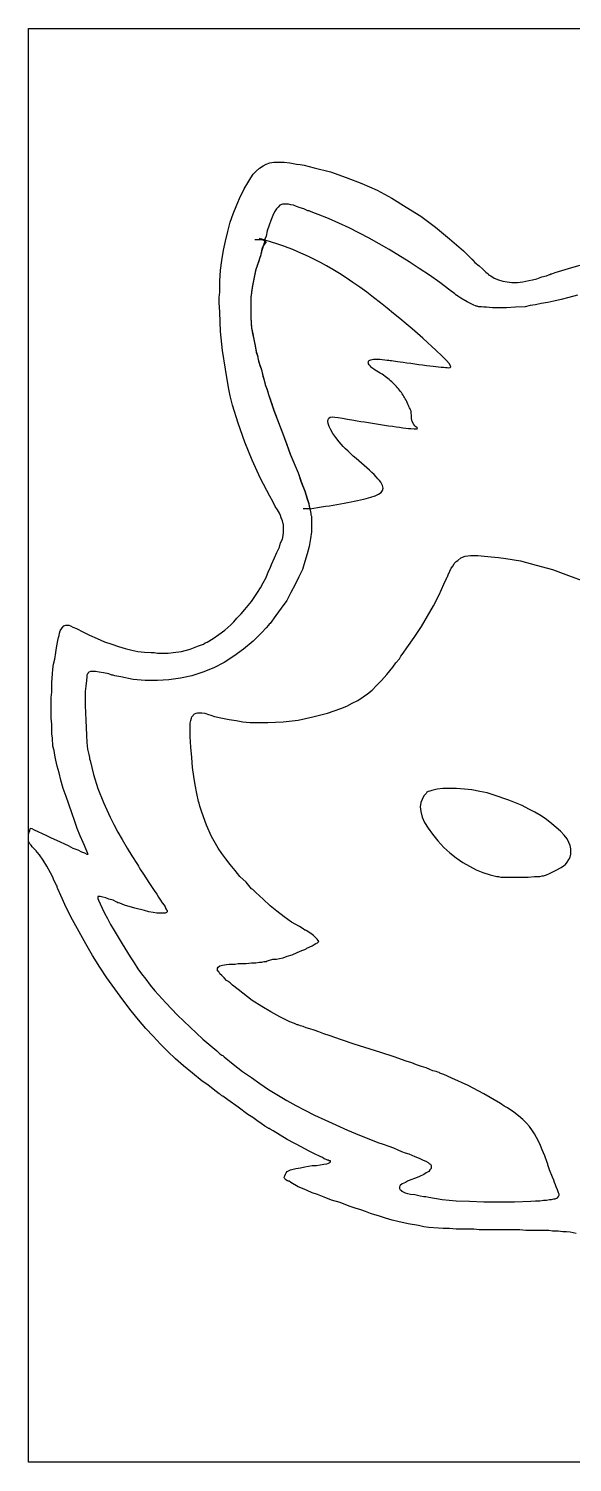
# Model space of a CAD drawing. Extents: x -102 to 19, y 4 to 421.
# Drawn here: x 2.158 to 3.651, y 3.89 to 7.827 of the extents above; entities that cross this region are included whole.
import ezdxf

# ---------------------------------------------------------------- set-up
doc = ezdxf.new("R2010")
doc.units = 0
doc.layers.get('0').update_dxf_attribs({"linetype": 'CONTINUOUS'})
doc.layers.add('PDF_Capa 1', color=7, linetype='CONTINUOUS')

msp = doc.modelspace()

# ---------------------------------------------------------------- linework, layer by layer
at = {"linetype": 'Continuous'}
for p, q in [((2.8083, 7.2467), (2.7796, 7.2467)), ((2.93, 6.5083), (2.9116, 6.5083))]:
    msp.add_line(p, q, dxfattribs=at)
at = {"layer": 'PDF_Capa 1', "linetype": 'Continuous', "lineweight": 25}
for points in [[(2.1583, 7.8267), (6.095, 7.8267), (6.095, 3.89), (2.1583, 3.89)], [(3.5717, 5.5), (3.58, 5.5033), (3.5883, 5.5067), (3.605, 5.515), (3.62, 5.5233), (3.6267, 5.5283), (3.6317, 5.5317), (3.6367, 5.5383), (3.6417, 5.545), (3.645, 5.5517), (3.6467, 5.56), (3.6467, 5.5683), (3.6467, 5.575), (3.645, 5.5833), (3.6417, 5.5917), (3.6367, 5.6017), (3.6283, 5.6117), (3.6183, 5.6233), (3.6067, 5.6333), (3.595, 5.6433), (3.58, 5.655), (3.565, 5.665), (3.5483, 5.675), (3.5317, 5.6833), (3.5133, 5.6933), (3.4767, 5.7083), (3.4367, 5.7217), (3.4167, 5.7283), (3.3967, 5.7317), (3.375, 5.7367), (3.355, 5.7383), (3.3333, 5.74), (3.3133, 5.74), (3.295, 5.74), (3.28, 5.7383), (3.265, 5.735), (3.26, 5.7333), (3.255, 5.7317), (3.2517, 5.73), (3.25, 5.7267), (3.2433, 5.72), (3.2383, 5.71), (3.235, 5.7017), (3.2333, 5.69), (3.235, 5.6767), (3.2383, 5.6617), (3.245, 5.6467), (3.255, 5.6317), (3.2667, 5.615), (3.2817, 5.5967), (3.2983, 5.5783), (3.315, 5.5633), (3.3317, 5.55), (3.35, 5.5367), (3.3683, 5.5267), (3.3867, 5.5167), (3.405, 5.51), (3.425, 5.5033), (3.4433, 5.4983), (3.4483, 5.4983), (3.455, 5.4967), (3.4633, 5.4967), (3.4717, 5.4967), (3.49, 5.4967), (3.51, 5.4967), (3.53, 5.4967), (3.5467, 5.4983), (3.555, 5.4983), (3.5617, 5.4983), (3.5683, 5.5)]]:
    msp.add_lwpolyline(points, close=True, dxfattribs=at)
for points in [[(3.6617, 4.5183), (3.645, 4.5217), (3.635, 4.5233), (3.625, 4.5233), (3.6117, 4.525), (3.5967, 4.525), (3.5867, 4.5267), (3.5767, 4.5267), (3.565, 4.5267), (3.5533, 4.5267), (3.5383, 4.5267), (3.5233, 4.5267), (3.5067, 4.5283), (3.4883, 4.5283), (3.4683, 4.5283), (3.4483, 4.5283), (3.43, 4.5283), (3.4117, 4.5283), (3.395, 4.5283), (3.38, 4.53), (3.3667, 4.53), (3.355, 4.53), (3.3433, 4.53), (3.3317, 4.53), (3.3133, 4.5317), (3.2967, 4.5317), (3.2833, 4.5333), (3.2567, 4.535), (3.2433, 4.5367), (3.2283, 4.54), (3.2, 4.545), (3.1717, 4.5517), (3.1567, 4.555), (3.1383, 4.56), (3.1183, 4.5667), (3.1083, 4.57), (3.0967, 4.5733), (3.0833, 4.5783), (3.07, 4.5833), (3.055, 4.5883), (3.0383, 4.5933), (3.0133, 4.6033), (2.99, 4.61), (2.97, 4.6183), (2.9517, 4.625), (2.9367, 4.63), (2.9233, 4.6367), (2.91, 4.6417), (2.8983, 4.6467), (2.8783, 4.6583), (2.8733, 4.6617), (2.8717, 4.6617), (2.87, 4.6633), (2.8683, 4.6633), (2.8633, 4.6667), (2.8617, 4.6683), (2.86, 4.6717), (2.86, 4.6733), (2.8617, 4.6767), (2.8633, 4.6817), (2.865, 4.685), (2.8683, 4.6883), (2.8717, 4.69), (2.8767, 4.6933), (2.8917, 4.6967), (2.905, 4.6983), (2.9167, 4.7017), (2.9267, 4.7033), (2.9367, 4.705), (2.9417, 4.705), (2.9483, 4.705), (2.9583, 4.7067), (2.9683, 4.7083), (2.9767, 4.71), (2.9817, 4.7117), (2.985, 4.7133), (2.9867, 4.715), (2.9867, 4.7167), (2.9867, 4.7183), (2.985, 4.7183), (2.9833, 4.7183), (2.9817, 4.72), (2.9783, 4.72), (2.975, 4.7217), (2.97, 4.7233), (2.965, 4.7267), (2.9583, 4.73), (2.9433, 4.7367), (2.9267, 4.745), (2.9083, 4.755), (2.8683, 4.7767), (2.83, 4.8), (2.8217, 4.805), (2.8183, 4.8067), (2.8167, 4.8067), (2.815, 4.8083), (2.8067, 4.8133), (2.7967, 4.82), (2.785, 4.8283), (2.7733, 4.8367), (2.76, 4.845), (2.7333, 4.865), (2.705, 4.885), (2.6917, 4.895), (2.6883, 4.8967), (2.6867, 4.8983), (2.685, 4.9), (2.6817, 4.9017), (2.665, 4.915), (2.65, 4.9267), (2.635, 4.9367), (2.6083, 4.9583), (2.5833, 4.9783), (2.5617, 4.9983), (2.54, 5.0183), (2.52, 5.0383), (2.5, 5.06), (2.48, 5.0817), (2.46, 5.105), (2.44, 5.13), (2.4167, 5.16), (2.395, 5.19), (2.3733, 5.22), (2.3533, 5.25), (2.3333, 5.2817), (2.315, 5.3133), (2.2967, 5.3467), (2.2783, 5.38), (2.2617, 5.4133), (2.2467, 5.4467), (2.2383, 5.465), (2.2367, 5.4683), (2.2367, 5.47), (2.2367, 5.4717), (2.235, 5.475), (2.2283, 5.4867), (2.2233, 5.4983), (2.2183, 5.5083), (2.2083, 5.5267), (2.1983, 5.5433), (2.1883, 5.5583), (2.1817, 5.565), (2.18, 5.5667), (2.18, 5.5683), (2.1783, 5.57), (2.1733, 5.575), (2.1683, 5.58), (2.165, 5.585), (2.1617, 5.5883), (2.16, 5.5917), (2.1583, 5.595), (2.1583, 5.6017), (2.1583, 5.615), (2.16, 5.6217), (2.16, 5.6233), (2.1617, 5.6233), (2.1617, 5.625), (2.1617, 5.6267), (2.1633, 5.63), (2.1633, 5.6317), (2.1667, 5.63), (2.1733, 5.6267), (2.205, 5.6117), (2.22, 5.605), (2.235, 5.5983), (2.2667, 5.5833), (2.28, 5.5767), (2.2933, 5.5717), (2.3033, 5.5667), (2.3117, 5.5633), (2.3183, 5.56), (2.32, 5.56), (2.3217, 5.56), (2.32, 5.5633), (2.3183, 5.5683), (2.315, 5.575), (2.3117, 5.5833), (2.3083, 5.5917), (2.3, 5.61), (2.2917, 5.63), (2.285, 5.65), (2.2767, 5.6733), (2.2617, 5.7183), (2.2533, 5.74), (2.2467, 5.7633), (2.2417, 5.7833), (2.2367, 5.8017), (2.235, 5.81), (2.2333, 5.8183), (2.23, 5.8317), (2.2283, 5.845), (2.225, 5.8567), (2.2233, 5.8783), (2.2217, 5.89), (2.2217, 5.9033), (2.2217, 5.9167), (2.22, 5.9333), (2.22, 5.9517), (2.22, 5.9733), (2.22, 5.99), (2.2217, 6.005), (2.2217, 6.02), (2.2217, 6.0317), (2.2233, 6.055), (2.225, 6.0683), (2.2267, 6.0817), (2.23, 6.095), (2.2333, 6.1133), (2.235, 6.1267), (2.2367, 6.1367), (2.2383, 6.1467), (2.24, 6.155), (2.2417, 6.16), (2.2433, 6.1667), (2.245, 6.1733), (2.2483, 6.1783), (2.25, 6.1817), (2.255, 6.1867), (2.26, 6.1883), (2.2683, 6.1883), (2.2733, 6.1867), (2.28, 6.1833), (2.29, 6.18), (2.295, 6.1767), (2.3017, 6.1733), (2.325, 6.1617), (2.3467, 6.1517), (2.3667, 6.1433), (2.3867, 6.1367), (2.405, 6.13), (2.4233, 6.125), (2.4417, 6.12), (2.4583, 6.1167), (2.4767, 6.115), (2.495, 6.1133), (2.5033, 6.1133), (2.5117, 6.1117), (2.5267, 6.1117), (2.5417, 6.1117), (2.555, 6.1133), (2.5783, 6.1167), (2.6017, 6.1233), (2.625, 6.1317), (2.6383, 6.1367), (2.6433, 6.14), (2.6483, 6.1417), (2.665, 6.1517), (2.68, 6.1633), (2.6967, 6.175), (2.7133, 6.19), (2.7217, 6.1983), (2.73, 6.2083), (2.7417, 6.22), (2.7517, 6.2317), (2.77, 6.2533), (2.7867, 6.2783), (2.795, 6.2917), (2.8017, 6.305), (2.81, 6.32), (2.8167, 6.3367), (2.8217, 6.345), (2.825, 6.355), (2.8333, 6.3733), (2.84, 6.3883), (2.8467, 6.4033), (2.85, 6.415), (2.855, 6.425), (2.8567, 6.435), (2.8583, 6.4433), (2.8583, 6.45), (2.8583, 6.4567), (2.8583, 6.4633), (2.8583, 6.465), (2.8567, 6.4667), (2.855, 6.475), (2.8517, 6.4833), (2.85, 6.49), (2.8467, 6.4967), (2.8417, 6.505), (2.835, 6.515), (2.8283, 6.5283), (2.82, 6.5433), (2.795, 6.5917), (2.7717, 6.6417), (2.7517, 6.6917), (2.7333, 6.7433), (2.7183, 6.7933), (2.7117, 6.8183), (2.7067, 6.8417), (2.6983, 6.8917), (2.69, 6.9433), (2.685, 6.995), (2.6833, 7.0483), (2.6817, 7.075), (2.6817, 7.0817), (2.6817, 7.0883), (2.6833, 7.1033), (2.6833, 7.1333), (2.685, 7.1633), (2.6883, 7.19), (2.6933, 7.2183), (2.6983, 7.2433), (2.705, 7.27), (2.7117, 7.295), (2.72, 7.3183), (2.73, 7.3433), (2.74, 7.3667), (2.745, 7.3767), (2.75, 7.3867), (2.76, 7.4033), (2.7683, 7.4167), (2.775, 7.4267), (2.7833, 7.435), (2.7917, 7.4433), (2.8017, 7.45), (2.81, 7.455), (2.82, 7.4583), (2.8317, 7.46), (2.845, 7.46), (2.86, 7.46), (2.875, 7.4583), (2.8933, 7.455), (2.9033, 7.4533), (2.915, 7.4517), (2.9283, 7.4483), (2.9417, 7.445), (2.9867, 7.4333), (3.03, 7.4183), (3.0733, 7.4017), (3.115, 7.3833), (3.155, 7.3617), (3.195, 7.3367), (3.235, 7.3117), (3.275, 7.2817), (3.3133, 7.25), (3.3517, 7.2167), (3.37, 7.1983), (3.375, 7.1933), (3.3767, 7.1933), (3.3767, 7.1917), (3.3783, 7.19), (3.3833, 7.185), (3.395, 7.175), (3.405, 7.1667), (3.4133, 7.1583), (3.42, 7.1533), (3.4217, 7.15), (3.4233, 7.15), (3.4267, 7.1483), (3.4367, 7.1417), (3.4483, 7.1367), (3.46, 7.1333), (3.4717, 7.1317), (3.485, 7.13), (3.5, 7.13), (3.515, 7.1317), (3.5233, 7.1333), (3.5317, 7.135), (3.5417, 7.1367), (3.5533, 7.14), (3.5667, 7.145), (3.58, 7.1483), (3.5883, 7.1517), (3.59, 7.1517), (3.5917, 7.1533), (3.595, 7.1533), (3.6033, 7.1567), (3.64, 7.1683), (3.675, 7.1783)], [(3.665, 7.095), (3.6417, 7.0883), (3.62, 7.0833), (3.6, 7.0783), (3.5833, 7.075), (3.565, 7.0717), (3.55, 7.0683), (3.535, 7.0667), (3.5217, 7.0633), (3.495, 7.0617), (3.47, 7.06), (3.445, 7.06), (3.4417, 7.06), (3.44, 7.06), (3.4367, 7.06), (3.4317, 7.06), (3.415, 7.0617), (3.4083, 7.0617), (3.4017, 7.0633), (3.3967, 7.0633), (3.3933, 7.0633), (3.39, 7.065), (3.3867, 7.065), (3.3783, 7.0683), (3.3617, 7.0767), (3.345, 7.0867), (3.3367, 7.0917), (3.3333, 7.095), (3.3317, 7.095), (3.33, 7.0967), (3.3283, 7.0983), (3.315, 7.1083), (3.2867, 7.13), (3.2583, 7.15), (3.23, 7.1683), (3.2033, 7.1867), (3.1483, 7.22), (3.0933, 7.2517), (3.0383, 7.28), (2.9817, 7.305), (2.9533, 7.3167), (2.9383, 7.3217), (2.9317, 7.325), (2.9283, 7.3267), (2.9267, 7.3267), (2.925, 7.3267), (2.9133, 7.3317), (2.9033, 7.335), (2.8933, 7.3383), (2.885, 7.3417), (2.8783, 7.3433), (2.8717, 7.345), (2.8667, 7.345), (2.8617, 7.345), (2.855, 7.345), (2.8483, 7.3417), (2.8433, 7.3367), (2.8383, 7.3317), (2.8333, 7.3233), (2.8283, 7.3133), (2.8233, 7.3), (2.8183, 7.2867), (2.8133, 7.2717), (2.81, 7.2567), (2.8067, 7.2483), (2.8067, 7.2433), (2.7967, 7.2117), (2.795, 7.2033), (2.7933, 7.1983), (2.7917, 7.195), (2.79, 7.1883), (2.7817, 7.165), (2.7767, 7.14), (2.7717, 7.115), (2.7683, 7.0883), (2.7683, 7.06), (2.7683, 7.0333), (2.77, 7.005), (2.7733, 6.9883), (2.7767, 6.9733), (2.78, 6.9567), (2.7833, 6.9383), (2.7867, 6.9283), (2.7883, 6.9183), (2.7917, 6.905), (2.7967, 6.8933), (2.8, 6.8783), (2.805, 6.8617), (2.8067, 6.8533), (2.8083, 6.8467), (2.8133, 6.835), (2.8167, 6.8217), (2.8217, 6.8083), (2.8317, 6.7783), (2.855, 6.7167), (2.8667, 6.685), (2.8767, 6.6567), (2.8983, 6.6067), (2.9067, 6.5817), (2.9167, 6.5567), (2.9233, 6.535), (2.9267, 6.525), (2.9283, 6.5167), (2.93, 6.5083), (2.9317, 6.5), (2.9333, 6.495), (2.9333, 6.4917), (2.935, 6.4883), (2.935, 6.4833), (2.935, 6.465), (2.935, 6.445), (2.9317, 6.4267), (2.9283, 6.405), (2.9233, 6.385), (2.9167, 6.3633), (2.91, 6.3417), (2.9, 6.3217), (2.89, 6.3), (2.8783, 6.2783), (2.8667, 6.2567), (2.8517, 6.235), (2.8367, 6.215), (2.8217, 6.1933), (2.8183, 6.1917), (2.8167, 6.1883), (2.81, 6.1817), (2.7983, 6.1683), (2.775, 6.145), (2.7483, 6.1233), (2.7217, 6.1033), (2.695, 6.0867), (2.6667, 6.0717), (2.6367, 6.06), (2.6067, 6.05), (2.575, 6.0433), (2.5433, 6.0383), (2.5117, 6.0367), (2.4783, 6.0367), (2.445, 6.04), (2.4117, 6.0467), (2.395, 6.05), (2.39, 6.0517), (2.3883, 6.0517), (2.3867, 6.0517), (2.3783, 6.055), (2.3633, 6.0583), (2.3517, 6.06), (2.3417, 6.0617), (2.3333, 6.0617), (2.3283, 6.0617), (2.3233, 6.06), (2.3217, 6.0583), (2.3217, 6.0567), (2.32, 6.055), (2.3183, 6.0517), (2.3183, 6.0467), (2.3167, 6.0367), (2.315, 6.0217), (2.3133, 6.0067), (2.3133, 5.9883), (2.3133, 5.9683), (2.315, 5.9283), (2.3167, 5.8867), (2.3183, 5.8667), (2.32, 5.8483), (2.3233, 5.8333), (2.325, 5.825), (2.325, 5.8217), (2.3267, 5.8167), (2.3367, 5.7783), (2.3483, 5.74), (2.3633, 5.7017), (2.3817, 5.6617), (2.3917, 5.6417), (2.4033, 5.62), (2.415, 5.6), (2.4283, 5.5767), (2.4417, 5.555), (2.4567, 5.5317), (2.46, 5.5267), (2.4617, 5.5233), (2.465, 5.5167), (2.4733, 5.505), (2.4883, 5.4817), (2.5033, 5.46), (2.51, 5.45), (2.515, 5.4417), (2.52, 5.4333), (2.525, 5.4267), (2.53, 5.42), (2.5333, 5.415), (2.535, 5.41), (2.5367, 5.4067), (2.5383, 5.405), (2.5383, 5.4017), (2.5367, 5.4), (2.5333, 5.3983), (2.5267, 5.3983), (2.52, 5.3983), (2.51, 5.3983), (2.5, 5.4), (2.4883, 5.4017), (2.4767, 5.405), (2.45, 5.4117), (2.4217, 5.42), (2.4083, 5.425), (2.405, 5.4267), (2.4033, 5.4267), (2.4, 5.4283), (2.39, 5.4333), (2.3783, 5.4367), (2.37, 5.44), (2.3617, 5.4417), (2.355, 5.4433), (2.35, 5.4433), (2.3483, 5.4433), (2.3483, 5.4417), (2.3483, 5.4383), (2.35, 5.4333), (2.355, 5.4233), (2.36, 5.4117), (2.3667, 5.3983), (2.375, 5.3833), (2.3833, 5.3667), (2.3933, 5.35), (2.415, 5.3133), (2.4367, 5.2783), (2.4483, 5.2617), (2.4583, 5.245), (2.4683, 5.2317), (2.48, 5.2167), (2.4917, 5.2), (2.505, 5.185), (2.535, 5.1517), (2.5667, 5.1183), (2.6017, 5.085), (2.6367, 5.0517), (2.675, 5.02), (2.6833, 5.0117), (2.6883, 5.0083), (2.6917, 5.0067), (2.695, 5.0033), (2.72, 4.9833), (2.745, 4.9633), (2.77, 4.9467), (2.7933, 4.93), (2.8167, 4.9133), (2.8667, 4.8833), (2.8917, 4.87), (2.9167, 4.8567), (2.9433, 4.8433), (2.9717, 4.83), (3.0017, 4.8167), (3.0333, 4.8017), (3.0667, 4.7883), (3.1017, 4.775), (3.1167, 4.7683), (3.1317, 4.7633), (3.1467, 4.7583), (3.16, 4.7533), (3.1717, 4.7483), (3.1817, 4.7433), (3.1917, 4.74), (3.2017, 4.7367), (3.2183, 4.73), (3.23, 4.725), (3.2417, 4.72), (3.2483, 4.7167), (3.255, 4.7133), (3.2583, 4.71), (3.2617, 4.7083), (3.2633, 4.705), (3.2633, 4.7017), (3.2633, 4.6967), (3.26, 4.6933), (3.2567, 4.6883), (3.25, 4.685), (3.2433, 4.68), (3.2317, 4.675), (3.22, 4.67), (3.205, 4.665), (3.1983, 4.6617), (3.1933, 4.6583), (3.1833, 4.655), (3.1783, 4.65), (3.1767, 4.6467), (3.1767, 4.6417), (3.1783, 4.6383), (3.1817, 4.6367), (3.1817, 4.635), (3.185, 4.6333), (3.1917, 4.63), (3.1983, 4.6283), (3.2067, 4.6267), (3.2183, 4.625), (3.2333, 4.6217), (3.2433, 4.62), (3.2483, 4.62), (3.2567, 4.6183), (3.2933, 4.6117), (3.3317, 4.6083), (3.3683, 4.6067), (3.4083, 4.605), (3.4483, 4.605), (3.4917, 4.605), (3.5367, 4.6067), (3.55, 4.6083), (3.5617, 4.6083), (3.5717, 4.61), (3.58, 4.61), (3.5883, 4.6117), (3.5933, 4.6117), (3.6, 4.6133), (3.6033, 4.6133), (3.61, 4.6167), (3.6133, 4.62), (3.615, 4.6233), (3.615, 4.625), (3.615, 4.6267), (3.6133, 4.63), (3.61, 4.6383), (3.6067, 4.6467), (3.605, 4.6517), (3.6017, 4.6583), (3.6, 4.665), (3.5967, 4.6733), (3.5883, 4.6933), (3.585, 4.7017), (3.5833, 4.7067), (3.5833, 4.7083), (3.5817, 4.7133), (3.575, 4.7317), (3.5683, 4.7483), (3.5633, 4.76), (3.5583, 4.7717), (3.5467, 4.7917), (3.5417, 4.8), (3.5333, 4.8117), (3.525, 4.8217), (3.515, 4.8317), (3.5033, 4.8417), (3.49, 4.8517), (3.4733, 4.8633), (3.4633, 4.8683), (3.4533, 4.875), (3.4083, 4.9017), (3.365, 4.925), (3.32, 4.945), (3.2983, 4.955), (3.2867, 4.9583), (3.285, 4.96), (3.2817, 4.9617), (3.2767, 4.9633), (3.2683, 4.965), (3.26, 4.9683), (3.25, 4.9733), (3.2367, 4.9767), (3.2233, 4.9817), (3.21, 4.9867), (3.195, 4.9917), (3.1617, 5.0033), (3.125, 5.015), (3.0517, 5.0383), (3.0167, 5.05), (2.9833, 5.0617), (2.9683, 5.0667), (2.955, 5.0717), (2.9417, 5.0767), (2.93, 5.08), (2.92, 5.0833), (2.9117, 5.0867), (2.905, 5.0883), (2.9, 5.09), (2.8983, 5.0917), (2.895, 5.0917), (2.8883, 5.095), (2.875, 5.1), (2.8483, 5.1133), (2.8233, 5.1267), (2.7983, 5.1417), (2.7717, 5.1583), (2.7467, 5.1783), (2.7333, 5.1883), (2.7183, 5.2), (2.7117, 5.2067), (2.7083, 5.2083), (2.7067, 5.21), (2.7017, 5.2133), (2.695, 5.22), (2.6883, 5.2267), (2.6833, 5.2317), (2.68, 5.2367), (2.6767, 5.24), (2.6767, 5.2433), (2.6767, 5.2467), (2.6783, 5.25), (2.6833, 5.2533), (2.69, 5.255), (2.7017, 5.2567), (2.7083, 5.2583), (2.7167, 5.2583), (2.725, 5.2583), (2.7333, 5.26), (2.755, 5.26), (2.77, 5.2617), (2.7817, 5.2617), (2.7917, 5.2633), (2.7983, 5.2633), (2.805, 5.265), (2.81, 5.265), (2.8133, 5.2667), (2.8167, 5.2683), (2.8283, 5.2717), (2.8333, 5.2717), (2.835, 5.2717), (2.8383, 5.2717), (2.8467, 5.2733), (2.8567, 5.275), (2.8683, 5.28), (2.8817, 5.2833), (2.895, 5.29), (2.9083, 5.295), (2.9167, 5.2983), (2.92, 5.3), (2.9217, 5.3017), (2.9367, 5.3083), (2.9417, 5.3117), (2.9467, 5.315), (2.9517, 5.3167), (2.9533, 5.3183), (2.955, 5.32), (2.9533, 5.3233), (2.95, 5.3267), (2.945, 5.3317), (2.94, 5.3367), (2.9333, 5.3417), (2.92, 5.35), (2.9183, 5.3517), (2.9167, 5.3517), (2.9117, 5.355), (2.9017, 5.3617), (2.88, 5.3733), (2.86, 5.3883), (2.84, 5.4033), (2.8217, 5.4183), (2.8017, 5.4367), (2.7817, 5.455), (2.7767, 5.46), (2.7733, 5.4633), (2.77, 5.465), (2.755, 5.4833), (2.7383, 5.4983), (2.725, 5.515), (2.7117, 5.5317), (2.7, 5.5467), (2.6883, 5.5617), (2.6783, 5.5767), (2.66, 5.6083), (2.6467, 5.64), (2.6333, 5.675), (2.6283, 5.6917), (2.6267, 5.7), (2.625, 5.705), (2.62, 5.7267), (2.615, 5.75), (2.6117, 5.7733), (2.6083, 5.7983), (2.6067, 5.825), (2.6033, 5.8533), (2.6017, 5.8833), (2.6017, 5.8983), (2.6017, 5.91), (2.6017, 5.92), (2.6033, 5.9267), (2.605, 5.9333), (2.6067, 5.9367), (2.6133, 5.945), (2.6183, 5.9467), (2.6217, 5.9483), (2.6267, 5.9483), (2.6333, 5.9483), (2.6417, 5.9467), (2.6517, 5.9433), (2.6583, 5.9417), (2.6683, 5.9383), (2.69, 5.9333), (2.7083, 5.93), (2.7283, 5.9267), (2.7467, 5.9233), (2.7667, 5.9217), (2.7883, 5.9217), (2.8, 5.9217), (2.805, 5.9217), (2.815, 5.9217), (2.8567, 5.9233), (2.8983, 5.9283), (2.9383, 5.9367), (2.9783, 5.9467), (2.9967, 5.9533), (3.015, 5.96), (3.0317, 5.9667), (3.0467, 5.975), (3.0617, 5.9817), (3.0767, 5.9917), (3.0883, 6), (3.1017, 6.01), (3.1133, 6.0233), (3.1267, 6.0367), (3.1417, 6.0533), (3.15, 6.0633), (3.1583, 6.0733), (3.1667, 6.085), (3.1767, 6.0967), (3.18, 6.1033), (3.1867, 6.1117), (3.1967, 6.1267), (3.2167, 6.155), (3.2367, 6.185), (3.2533, 6.2133), (3.27, 6.2417), (3.285, 6.2717), (3.2983, 6.3017), (3.305, 6.3167), (3.3067, 6.32), (3.3083, 6.3217), (3.31, 6.3267), (3.315, 6.3367), (3.3183, 6.345), (3.3233, 6.3517), (3.3267, 6.3583), (3.3317, 6.3633), (3.3367, 6.3667), (3.345, 6.3733), (3.3567, 6.3783), (3.3717, 6.38), (3.38, 6.38), (3.3833, 6.38), (3.385, 6.38), (3.3867, 6.38), (3.3917, 6.38), (3.41, 6.3783), (3.4283, 6.3767), (3.4483, 6.375), (3.4683, 6.3717), (3.5083, 6.365), (3.5517, 6.3533), (3.5967, 6.3417), (3.64, 6.325), (3.685, 6.3083)]]:
    msp.add_lwpolyline(points, dxfattribs=at)
msp.add_rational_spline([(2.93, 6.5083), (2.9294, 6.5111), (2.9289, 6.5139), (2.9283, 6.5167), (2.9278, 6.5194), (2.9272, 6.5222), (2.9267, 6.525), (2.9256, 6.5283), (2.9244, 6.5317), (2.9233, 6.535), (2.9211, 6.5422), (2.9189, 6.5494), (2.9167, 6.5567), (2.9133, 6.565), (2.91, 6.5733), (2.9067, 6.5817), (2.9039, 6.59), (2.9011, 6.5983), (2.8983, 6.6067), (2.8911, 6.6233), (2.8839, 6.64), (2.8767, 6.6567), (2.8733, 6.6661), (2.87, 6.6756), (2.8667, 6.685), (2.8628, 6.6956), (2.8589, 6.7061), (2.855, 6.7167), (2.8472, 6.7372), (2.8394, 6.7578), (2.8317, 6.7783), (2.8283, 6.7883), (2.825, 6.7983), (2.8217, 6.8083), (2.82, 6.8128), (2.8183, 6.8172), (2.8167, 6.8217), (2.8156, 6.8261), (2.8144, 6.8306), (2.8133, 6.835), (2.8117, 6.8389), (2.81, 6.8428), (2.8083, 6.8467), (2.8078, 6.8489), (2.8072, 6.8511), (2.8067, 6.8533), (2.8061, 6.8561), (2.8056, 6.8589), (2.805, 6.8617), (2.8033, 6.8672), (2.8017, 6.8728), (2.8, 6.8783), (2.7989, 6.8833), (2.7978, 6.8883), (2.7967, 6.8933), (2.795, 6.8972), (2.7933, 6.9011), (2.7917, 6.905), (2.7906, 6.9094), (2.7894, 6.9139), (2.7883, 6.9183), (2.7878, 6.9217), (2.7872, 6.925), (2.7867, 6.9283), (2.7856, 6.9317), (2.7844, 6.935), (2.7833, 6.9383), (2.7822, 6.9444), (2.7811, 6.9506), (2.78, 6.9567), (2.7789, 6.9622), (2.7778, 6.9678), (2.7767, 6.9733), (2.7756, 6.9783), (2.7744, 6.9833), (2.7733, 6.9883), (2.7722, 6.9939), (2.7711, 6.9994), (2.77, 7.005), (2.7694, 7.0144), (2.7689, 7.0239), (2.7683, 7.0333), (2.7683, 7.0422), (2.7683, 7.0511), (2.7683, 7.06), (2.7683, 7.0694), (2.7683, 7.0789), (2.7683, 7.0883), (2.7694, 7.0972), (2.7706, 7.1061), (2.7717, 7.115), (2.7733, 7.1233), (2.775, 7.1317), (2.7767, 7.14), (2.7783, 7.1483), (2.78, 7.1567), (2.7817, 7.165), (2.7844, 7.1728), (2.7872, 7.1806), (2.79, 7.1883), (2.7906, 7.1906), (2.7911, 7.1928), (2.7917, 7.195), (2.7922, 7.1961), (2.7928, 7.1972), (2.7933, 7.1983), (2.7939, 7.2), (2.7944, 7.2017), (2.795, 7.2033), (2.7956, 7.2061), (2.7961, 7.2089), (2.7967, 7.2117), (2.8, 7.2222), (2.8033, 7.2328), (2.8067, 7.2433), (2.8067, 7.2445), (2.8067, 7.2456), (2.8067, 7.2468), (2.9635, 7.2261), (3.2382, 6.9852), (3.2833, 6.9367), (3.3287, 6.8879), (3.3112, 6.8915), (3.2667, 6.9), (3.2211, 6.9061), (3.1756, 6.9122), (3.13, 6.9183), (3.0683, 6.9255), (3.0916, 6.8977), (3.1167, 6.885), (3.17, 6.8542), (3.1955, 6.8131), (3.2083, 6.7733), (3.2212, 6.7335), (3.2167, 6.7257), (3.195, 6.7283), (3.1525, 6.734), (3.1101, 6.7407), (3.0679, 6.7484), (3.0216, 6.7569), (2.8665, 6.7948), (3.0972, 6.6173), (3.1635, 6.5629), (3.1188, 6.525), (2.93, 6.5083)], [1, 1, 1, 1, 1, 1, 1, 1, 1, 1, 1, 1, 1, 1, 1, 1, 1, 1, 1, 1, 1, 1, 1, 1, 1, 1, 1, 1, 1, 1, 1, 1, 1, 1, 1, 1, 1, 1, 1, 1, 1, 1, 1, 1, 1, 1, 1, 1, 1, 1, 1, 1, 1, 1, 1, 1, 1, 1, 1, 1, 1, 1, 1, 1, 1, 1, 1, 1, 1, 1, 1, 1, 1, 1, 1, 1, 1, 1, 1, 1, 1, 1, 1, 1, 1, 1, 1, 1, 1, 1, 1, 1, 1, 1, 1, 1, 1, 1, 1, 1, 1, 1, 1, 1, 1, 1, 1, 1, 1, 1, 1, 1, 1, 1, 1, 1, 1, 1, 1, 1, 1, 1, 1, 1, 1, 1, 1, 1, 1, 1, 1, 1, 1, 1, 1, 1, 0.999803174905, 0.999803174905, 1, 1, 1, 1, 1, 1, 1], degree=3, knots=[0, 0, 0, 0, 1, 1, 1, 2, 2, 2, 3, 3, 3, 4, 4, 4, 5, 5, 5, 6, 6, 6, 7, 7, 7, 8, 8, 8, 9, 9, 9, 10, 10, 10, 11, 11, 11, 12, 12, 12, 13, 13, 13, 14, 14, 14, 15, 15, 15, 16, 16, 16, 17, 17, 17, 18, 18, 18, 19, 19, 19, 20, 20, 20, 21, 21, 21, 22, 22, 22, 23, 23, 23, 24, 24, 24, 25, 25, 25, 26, 26, 26, 27, 27, 27, 28, 28, 28, 29, 29, 29, 30, 30, 30, 31, 31, 31, 32, 32, 32, 33, 33, 33, 34, 34, 34, 35, 35, 35, 36, 36, 36, 37, 37, 37, 38, 38, 38, 39, 39, 39, 39.993921, 39.993921, 39.993921, 40.993921, 40.993921, 40.993921, 41.993921, 41.993921, 41.993921, 42.993921, 42.993921, 42.993921, 43.993921, 43.993921, 43.993921, 44.993921, 44.993921, 44.993921, 45.042521, 45.042521, 45.042521, 46.042521, 46.042521, 46.042521, 47.040993, 47.040993, 47.040993, 47.040993], dxfattribs=at)

doc.saveas('drawing.dxf')
